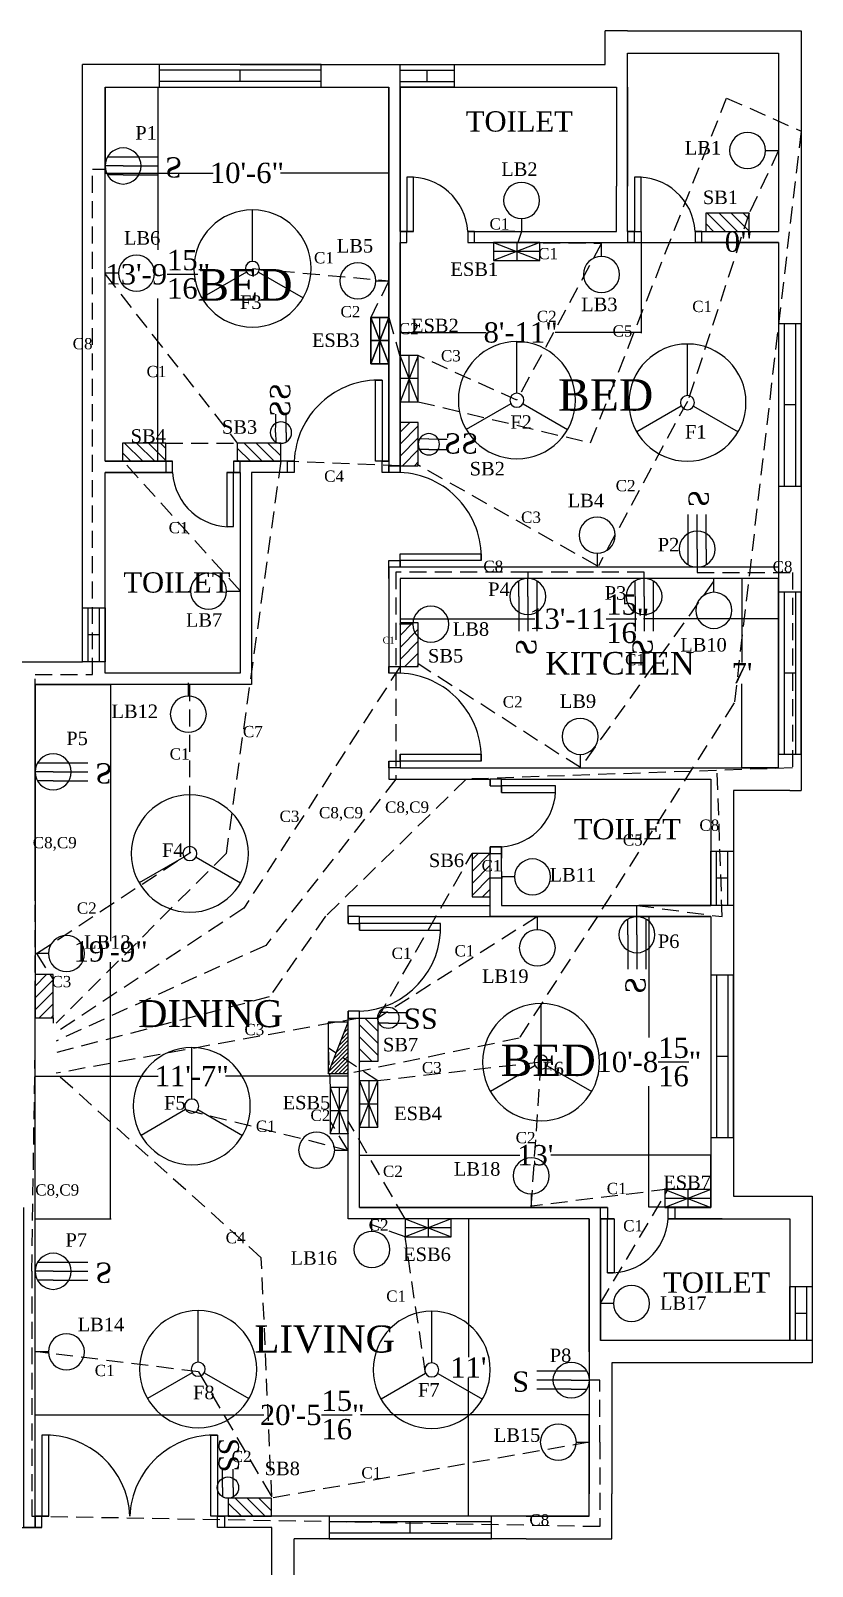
# Model space of a CAD drawing. Header units: inches. Extents: x -3370 to 1282, y -1825 to 213.
# Drawn here: x 370 to 717, y -514 to 167 of the extents above; entities that cross this region are included whole.
import ezdxf

# ---------------------------------------------------------------- set-up
doc = ezdxf.new("R2010")
doc.units = ezdxf.units.IN
doc.header["$MEASUREMENT"] = 0
doc.linetypes.add('HIDDEN', pattern=[0.375, 0.25, -0.125])
for name, color, linetype in [('Conduit', 5, 'HIDDEN'), ('Dimension & text', 7, 'Continuous'), ('Door', 6, 'Continuous'), ('Emergency', 1, 'HIDDEN'), ('Fittings and Fixture', 7, 'Continuous'), ('Fixture Label', 7, 'Continuous'), ('Window', 30, 'Continuous')]:
    doc.layers.add(name, color=color, linetype=linetype)
doc.styles.get("Standard").update_dxf_attribs({"font": 'Times New Roman.ttf'})
doc.dimstyles.get("Standard").update_dxf_attribs({"dimtxt": 9, "dimasz": 0.18, "dimexe": 0.18, "dimexo": 0.0625, "dimgap": 0.09, "dimtad": 0, "dimtih": 1, "dimtoh": 1, "dimdec": 4, "dimzin": 0, "dimdsep": 46, "dimlunit": 4, "dimtxsty": 'Standard', "dimcen": 0.09, "dimadec": 0, "dimazin": 0, "dimtfac": 1, "dimtdec": 4, "dimtofl": 0, "dimtmove": 0, "dimatfit": 3, "dimfxl": 1, "dimtolj": 1, "dimtzin": 0, "dimarcsym": 0})

# ---------------------------------------------------------------- blocks, each defined once
blk = doc.blocks.new('door_double')
at = {"layer": 'Door'}
for p, q in [((6, 36), (3, 36)), ((3, 36), (3, 0)), ((6, 0), (6, 36)), ((78, 0), (78, 36)), ((78, 36), (81, 36)), ((81, 36), (81, 0)), ((3, 0), (0, 0)), ((0, 0), (0, -5)), ((3, 0), (6, 0)), ((3, -5), (3, 0)), ((81, 0), (78, 0)), ((81, 0), (84, 0)), ((81, -5), (81, 0)), ((84, 0), (84, -5)), ((0, -5), (3, -5)), ((84, -5), (81, -5))]:
    blk.add_line(p, q, dxfattribs=at)
for centre, start, end in [((4.5, -1.5), 2.29061, 92.29061), ((79.5, -1.5), 87.70939, 177.70939)]:
    blk.add_arc(centre, 37.53, start, end, dxfattribs=at)
blk = doc.blocks.new('door_2m')
at = {"layer": 'Door'}
for p, q in [((6, 24), (3, 24)), ((3, 24), (3, 0)), ((6, 0), (6, 24)), ((3, 0), (0, 0)), ((0, 0), (0, -5)), ((3, 0), (6, 0)), ((3, -5), (3, 0)), ((33, 0), (30, 0)), ((30, 0), (30, -5)), ((33, -5), (33, 0)), ((0, -5), (3, -5)), ((30, -5), (33, -5))]:
    blk.add_line(p, q, dxfattribs=at)
blk.add_arc((4.5, -1.5), 25.54, 3.36646, 93.36646, dxfattribs=at)
blk = doc.blocks.new('door_3')
at = {"layer": 'Door'}
for p, q in [((-6, 0), (-6, 36)), ((-6, 36), (-3, 36)), ((-3, 36), (-3, 0)), ((-3, 0), (-6, 0)), ((-3, 0), (0, 0)), ((-3, -5), (-3, 0)), ((0, 0), (0, -5)), ((-45, 0), (-42, 0)), ((-45, -5), (-45, 0)), ((-42, -5), (-45, -5)), ((-42, 0), (-42, -5)), ((0, -5), (-3, -5))]:
    blk.add_line(p, q, dxfattribs=at)
blk.add_arc((-4.5, -1.5), 37.53, 87.70939, 177.70939, dxfattribs=at)
blk = doc.blocks.new('door_3m')
at = {"layer": 'Door'}
for p, q in [((6, 36), (3, 36)), ((3, 36), (3, 0)), ((6, 0), (6, 36)), ((3, 0), (0, 0)), ((0, 0), (0, -5)), ((3, 0), (6, 0)), ((3, -5), (3, 0)), ((0, -5), (3, -5)), ((45, 0), (42, 0)), ((42, 0), (42, -5)), ((42, -5), (45, -5)), ((45, -5), (45, 0))]:
    blk.add_line(p, q, dxfattribs=at)
blk.add_arc((4.5, -1.5), 37.53, 2.29061, 92.29061, dxfattribs=at)
blk = doc.blocks.new('door_2')
at = {"layer": 'Door'}
for p, q in [((-6, 0), (-6, 24)), ((-6, 24), (-3, 24)), ((-3, 24), (-3, 0)), ((-33, -5), (-33, 0)), ((-33, 0), (-30, 0)), ((-30, 0), (-30, -5)), ((-3, 0), (-6, 0)), ((-3, 0), (0, 0)), ((-3, -5), (-3, 0)), ((0, 0), (0, -5)), ((-30, -5), (-33, -5)), ((0, -5), (-3, -5))]:
    blk.add_line(p, q, dxfattribs=at)
blk.add_arc((-4.5, -1.5), 25.54, 86.63354, 176.63354, dxfattribs=at)
blk = doc.blocks.new('window_6')
at = {"layer": 'Window'}
for p, q in [((36, 10), (-36, 10)), ((-36, 10), (-36, 0)), ((36, 7.5), (-36, 7.5)), ((0, 2.5), (0, 7.5)), ((36, 5), (36, 10)), ((36, 2.5), (-36, 2.5)), ((-36, 0), (36, 0)), ((36, 0), (36, 5))]:
    blk.add_line(p, q, dxfattribs=at)
blk = doc.blocks.new('window_t')
at = {"layer": 'Window'}
for p, q in [((0, 10), (24, 10)), ((0, 5), (0, 10)), ((0, 7.5), (24, 7.5)), ((12, 2.5), (12, 7.5)), ((24, 10), (24, 0)), ((0, 0), (0, 5)), ((0, 2.5), (24, 2.5)), ((24, 0), (0, 0))]:
    blk.add_line(p, q, dxfattribs=at)
blk = doc.blocks.new('*D13')
at = {"layer": 'Defpoints', "color": 0, "transparency": 16777216}
for p in [(402.52, 142.41), (528.52, 142.41), (528.52, 104.29)]:
    blk.add_point(p, dxfattribs=at)
at = {"layer": 'Dimension & text', "color": 0, "lineweight": -2, "transparency": 16777216}
for p, q in [((402.52, 142.35), (402.52, 104.11)), ((528.52, 142.35), (528.52, 104.11)), ((402.7, 104.29), (450.56, 104.29)), ((528.34, 104.29), (480.48, 104.29))]:
    blk.add_line(p, q, dxfattribs=at)
at = {"layer": 'Dimension & text', "color": 0, "transparency": 16777216}
for points in [[(402.7, 104.32), (402.7, 104.26), (402.52, 104.29)], [(528.34, 104.32), (528.34, 104.26), (528.52, 104.29)]]:
    blk.add_solid(points, dxfattribs=at)
at = {"layer": 'Dimension & text', "color": 0, "transparency": 16777216, "insert": (465.52, 104.29), "char_height": 9, "attachment_point": 5}
blk.add_mtext('\\A1;10\'-6"', dxfattribs=at)
blk = doc.blocks.new('*D14')
at = {"layer": 'Defpoints', "color": 0, "transparency": 16777216}
for p in [(402.52, 142.35), (402.52, -23.59), (425.94, -23.59)]:
    blk.add_point(p, dxfattribs=at)
at = {"layer": 'Dimension & text', "color": 0, "lineweight": -2, "transparency": 16777216}
for p, q in [((402.58, 142.35), (426.12, 142.35)), ((425.94, 142.17), (425.94, 70.2)), ((425.94, -23.41), (425.94, 48.57)), ((402.58, -23.59), (426.12, -23.59))]:
    blk.add_line(p, q, dxfattribs=at)
at = {"layer": 'Dimension & text', "color": 0, "transparency": 16777216}
for points in [[(425.91, 142.17), (425.97, 142.17), (425.94, 142.35)], [(425.91, -23.41), (425.97, -23.41), (425.94, -23.59)]]:
    blk.add_solid(points, dxfattribs=at)
at = {"layer": 'Dimension & text', "color": 0, "transparency": 16777216, "insert": (425.94, 59.38), "char_height": 9, "attachment_point": 5}
blk.add_mtext('\\A1;13\'-9{\\H1.000000x;\\S15/16;}"', dxfattribs=at)
blk = doc.blocks.new('*D15')
at = {"layer": 'Defpoints', "color": 0, "transparency": 16777216}
for p in [(640.52, 78.41), (533.52, 73.41), (640.52, 33.49)]:
    blk.add_point(p, dxfattribs=at)
at = {"layer": 'Dimension & text', "color": 0, "lineweight": -2, "transparency": 16777216}
for p, q in [((640.52, 78.35), (640.52, 33.31)), ((533.52, 73.35), (533.52, 33.31)), ((533.7, 33.49), (571.68, 33.49)), ((640.34, 33.49), (602.35, 33.49))]:
    blk.add_line(p, q, dxfattribs=at)
at = {"layer": 'Dimension & text', "color": 0, "transparency": 16777216}
for points in [[(533.7, 33.52), (533.7, 33.46), (533.52, 33.49)], [(640.34, 33.52), (640.34, 33.46), (640.52, 33.49)]]:
    blk.add_solid(points, dxfattribs=at)
at = {"layer": 'Dimension & text', "color": 0, "transparency": 16777216, "insert": (587.02, 33.49), "char_height": 9, "attachment_point": 5}
blk.add_mtext('\\A1;8\'-11"', dxfattribs=at)
blk = doc.blocks.new('*D16')
at = {"layer": 'Defpoints', "color": 0, "transparency": 16777216}
for p in [(637.52, 73.41), (678.2, 73.41), (701.52, 73.41)]:
    blk.add_point(p, dxfattribs=at)
at = {"layer": 'Dimension & text', "color": 0, "lineweight": -2, "transparency": 16777216}
for p, q in [((637.58, 73.41), (678.38, 73.41)), ((701.45, 73.41), (678.02, 73.41)), ((678.2, 73.59), (678.2, 73.77)), ((678.2, 73.77), (678.38, 73.77)), ((678.2, 73.23), (678.2, 73.05))]:
    blk.add_line(p, q, dxfattribs=at)
at = {"layer": 'Dimension & text', "color": 0, "transparency": 16777216}
for points in [[(678.17, 73.59), (678.23, 73.59), (678.2, 73.41)], [(678.17, 73.23), (678.23, 73.23), (678.2, 73.41)]]:
    blk.add_solid(points, dxfattribs=at)
at = {"layer": 'Dimension & text', "color": 0, "transparency": 16777216, "insert": (683.82, 73.77), "char_height": 9, "attachment_point": 5}
blk.add_mtext('\\A1;0"', dxfattribs=at)
blk = doc.blocks.new('*D17')
at = {"layer": 'Defpoints', "color": 0, "transparency": 16777216}
for p in [(701.45, -70.59), (533.52, -75.59), (701.45, -93.42)]:
    blk.add_point(p, dxfattribs=at)
at = {"layer": 'Dimension & text', "color": 0, "lineweight": -2, "transparency": 16777216}
for p, q in [((701.45, -70.65), (701.45, -93.6)), ((533.52, -75.65), (533.52, -93.6)), ((533.7, -93.42), (593.36, -93.42)), ((701.27, -93.42), (641.61, -93.42))]:
    blk.add_line(p, q, dxfattribs=at)
at = {"layer": 'Dimension & text', "color": 0, "transparency": 16777216}
for points in [[(533.7, -93.39), (533.7, -93.45), (533.52, -93.42)], [(701.27, -93.39), (701.27, -93.45), (701.45, -93.42)]]:
    blk.add_solid(points, dxfattribs=at)
at = {"layer": 'Dimension & text', "color": 0, "transparency": 16777216, "insert": (617.49, -93.42), "char_height": 9, "attachment_point": 5}
blk.add_mtext('\\A1;13\'-11{\\H1.000000x;\\S15/16;}"', dxfattribs=at)
blk = doc.blocks.new('*D18')
at = {"layer": 'Defpoints', "color": 0, "transparency": 16777216}
for p in [(701.52, -75.59), (685.29, -159.59), (701.52, -159.59)]:
    blk.add_point(p, dxfattribs=at)
at = {"layer": 'Dimension & text', "color": 0, "lineweight": -2, "transparency": 16777216}
for p, q in [((701.45, -75.59), (685.11, -75.59)), ((685.29, -75.77), (685.29, -112.9)), ((685.29, -159.41), (685.29, -122.27)), ((701.45, -159.59), (685.11, -159.59))]:
    blk.add_line(p, q, dxfattribs=at)
at = {"layer": 'Dimension & text', "color": 0, "transparency": 16777216}
for points in [[(685.26, -75.77), (685.32, -75.77), (685.29, -75.59)], [(685.26, -159.41), (685.32, -159.41), (685.29, -159.59)]]:
    blk.add_solid(points, dxfattribs=at)
at = {"layer": 'Dimension & text', "color": 0, "transparency": 16777216, "insert": (685.29, -117.59), "char_height": 9, "attachment_point": 5}
blk.add_mtext("\\A1;7'", dxfattribs=at)
blk = doc.blocks.new('*D23')
at = {"layer": 'Defpoints', "color": 0, "transparency": 16777216}
for p in [(671.52, -331.44), (515.52, -354.59), (671.52, -354.59)]:
    blk.add_point(p, dxfattribs=at)
at = {"layer": 'Dimension & text', "color": 0, "lineweight": -2, "transparency": 16777216}
for p, q in [((515.52, -354.52), (515.52, -331.26)), ((515.7, -331.44), (586.65, -331.44)), ((671.34, -331.44), (600.39, -331.44)), ((671.52, -354.52), (671.52, -331.26))]:
    blk.add_line(p, q, dxfattribs=at)
at = {"layer": 'Dimension & text', "color": 0, "transparency": 16777216}
for points in [[(515.7, -331.41), (515.7, -331.47), (515.52, -331.44)], [(671.34, -331.41), (671.34, -331.47), (671.52, -331.44)]]:
    blk.add_solid(points, dxfattribs=at)
at = {"layer": 'Dimension & text', "color": 0, "transparency": 16777216, "insert": (593.52, -331.44), "char_height": 9, "attachment_point": 5}
blk.add_mtext("\\A1;13'", dxfattribs=at)
blk = doc.blocks.new('*D24')
at = {"layer": 'Defpoints', "color": 0, "transparency": 16777216}
for p in [(671.52, -225.59), (643.97, -354.52), (671.52, -354.52)]:
    blk.add_point(p, dxfattribs=at)
at = {"layer": 'Dimension & text', "color": 0, "lineweight": -2, "transparency": 16777216}
for p, q in [((671.45, -225.59), (643.79, -225.59)), ((643.97, -225.77), (643.97, -279.25)), ((643.97, -354.34), (643.97, -300.86)), ((671.45, -354.52), (643.79, -354.52))]:
    blk.add_line(p, q, dxfattribs=at)
at = {"layer": 'Dimension & text', "color": 0, "transparency": 16777216}
for points in [[(643.94, -225.77), (644, -225.77), (643.97, -225.59)], [(643.94, -354.34), (644, -354.34), (643.97, -354.52)]]:
    blk.add_solid(points, dxfattribs=at)
at = {"layer": 'Dimension & text', "color": 0, "transparency": 16777216, "insert": (643.97, -290.05), "char_height": 9, "attachment_point": 5}
blk.add_mtext('\\A1;10\'-8{\\H1.000000x;\\S15/16;}"', dxfattribs=at)
blk = doc.blocks.new('*D27')
at = {"layer": 'Defpoints', "color": 0, "transparency": 16777216}
for p in [(563.83, -359.59), (617.52, -359.59), (617.52, -491.59)]:
    blk.add_point(p, dxfattribs=at)
at = {"layer": 'Dimension & text', "color": 0, "lineweight": -2, "transparency": 16777216}
for p, q in [((617.45, -359.59), (563.65, -359.59)), ((563.83, -359.77), (563.83, -421)), ((563.83, -491.41), (563.83, -430.18)), ((617.45, -491.59), (563.65, -491.59))]:
    blk.add_line(p, q, dxfattribs=at)
at = {"layer": 'Dimension & text', "color": 0, "transparency": 16777216}
for points in [[(563.8, -359.77), (563.86, -359.77), (563.83, -359.59)], [(563.8, -491.41), (563.86, -491.41), (563.83, -491.59)]]:
    blk.add_solid(points, dxfattribs=at)
at = {"layer": 'Dimension & text', "color": 0, "transparency": 16777216, "insert": (563.83, -425.59), "char_height": 9, "attachment_point": 5}
blk.add_mtext("\\A1;11'", dxfattribs=at)
blk = doc.blocks.new('*D28')
at = {"layer": 'Defpoints', "color": 0, "transparency": 16777216}
for p in [(371.52, -446.64), (371.52, -491.59), (617.45, -491.59)]:
    blk.add_point(p, dxfattribs=at)
at = {"layer": 'Dimension & text', "color": 0, "lineweight": -2, "transparency": 16777216}
for p, q in [((371.52, -491.52), (371.52, -446.46)), ((371.7, -446.64), (473.04, -446.64)), ((617.27, -446.64), (515.93, -446.64)), ((617.45, -491.52), (617.45, -446.46))]:
    blk.add_line(p, q, dxfattribs=at)
at = {"layer": 'Dimension & text', "color": 0, "transparency": 16777216}
for points in [[(371.7, -446.61), (371.7, -446.67), (371.52, -446.64)], [(617.27, -446.61), (617.27, -446.67), (617.45, -446.64)]]:
    blk.add_solid(points, dxfattribs=at)
at = {"layer": 'Dimension & text', "color": 0, "transparency": 16777216, "insert": (494.49, -446.64), "char_height": 9, "attachment_point": 5}
blk.add_mtext('\\A1;20\'-5{\\H1.000000x;\\S15/16;}"', dxfattribs=at)
blk = doc.blocks.new('*D30')
at = {"layer": 'Defpoints', "color": 0, "transparency": 16777216}
for p in [(371.52, -296.29), (371.52, -359.59), (510.52, -359.59)]:
    blk.add_point(p, dxfattribs=at)
at = {"layer": 'Dimension & text', "color": 0, "lineweight": -2, "transparency": 16777216}
for p, q in [((371.52, -359.52), (371.52, -296.11)), ((371.7, -296.29), (426.06, -296.29)), ((510.34, -296.29), (455.98, -296.29)), ((510.52, -359.52), (510.52, -296.11))]:
    blk.add_line(p, q, dxfattribs=at)
at = {"layer": 'Dimension & text', "color": 0, "transparency": 16777216}
for points in [[(371.7, -296.26), (371.7, -296.32), (371.52, -296.29)], [(510.34, -296.26), (510.34, -296.32), (510.52, -296.29)]]:
    blk.add_solid(points, dxfattribs=at)
at = {"layer": 'Dimension & text', "color": 0, "transparency": 16777216, "insert": (441.02, -296.29), "char_height": 9, "attachment_point": 5}
blk.add_mtext('\\A1;11\'-7"', dxfattribs=at)
blk = doc.blocks.new('*D31')
at = {"layer": 'Defpoints', "color": 0, "transparency": 16777216}
for p in [(371.52, -122.59), (371.52, -359.59), (405, -359.59)]:
    blk.add_point(p, dxfattribs=at)
at = {"layer": 'Dimension & text', "color": 0, "lineweight": -2, "transparency": 16777216}
for p, q in [((371.58, -122.59), (405.18, -122.59)), ((405, -122.77), (405, -236.4)), ((405, -359.41), (405, -245.77)), ((371.58, -359.59), (405.18, -359.59))]:
    blk.add_line(p, q, dxfattribs=at)
at = {"layer": 'Dimension & text', "color": 0, "transparency": 16777216}
for points in [[(404.97, -122.77), (405.03, -122.77), (405, -122.59)], [(404.97, -359.41), (405.03, -359.41), (405, -359.59)]]:
    blk.add_solid(points, dxfattribs=at)
at = {"layer": 'Dimension & text', "color": 0, "transparency": 16777216, "insert": (405, -241.09), "char_height": 9, "attachment_point": 5}
blk.add_mtext('\\A1;19\'-9"', dxfattribs=at)
blk = doc.blocks.new('Emergency Switch Board')
at = {"ltscale": 30}
for p, q in [((0, 8), (20.5, 0)), ((20.5, 8), (0, 0)), ((10.25, 8), (10.25, 0)), ((0, 4), (20.5, 4))]:
    blk.add_line(p, q, dxfattribs=at)
blk.add_lwpolyline([(0, 8), (20.5, 8), (20.5, 0), (0, 0)], close=True, dxfattribs=at)
blk = doc.blocks.new('Fan')
at = {"layer": 'Fittings and Fixture'}
for p, q in [((0, 3.13), (0, 26)), ((-2.71, -1.57), (-22.52, -13)), ((2.71, -1.57), (22.52, -13))]:
    blk.add_line(p, q, dxfattribs=at)
for radius in [26, 3.13]:
    blk.add_circle((0, 0), radius, dxfattribs=at)
blk = doc.blocks.new('Light (Wall Bracket)')
at = {"layer": 'Fittings and Fixture'}
blk.add_line((5.85, 0), (0, 0), dxfattribs=at)
blk.add_circle((13.85, 0), 8, dxfattribs=at)
blk = doc.blocks.new('Switch Board')
at = {"layer": 'Fittings and Fixture', "ltscale": 50}
h = blk.add_hatch(dxfattribs=at)
h.set_pattern_fill('ANSI31', color=256, scale=30)
h.set_pattern_definition([(45, (20.4854, 50.2736), (-2.65165, 2.65165), [])])
h.paths.add_polyline_path([(0, 8.08), (0, 0), (19.27, 0), (19.27, 8.08)])
blk.add_lwpolyline([(0, 8.08), (19.27, 8.08), (19.27, 0), (0, 0)], close=True, dxfattribs=at)
blk = doc.blocks.new('ESDB')
at = {"ltscale": 30}
h = blk.add_hatch(dxfattribs=at)
h.set_pattern_fill('ANSI31', color=256, scale=10)
h.set_pattern_definition([(45, (-1057.3712, 87.1568), (-0.8838835, 0.8838835), [])])
h.paths.add_polyline_path([(0, 9.01), (0, 0), (22.8, 9.01)])
blk.add_line((0, 0), (22.8, 9.01), dxfattribs=at)
blk.add_lwpolyline([(0, 9.01), (22.8, 9.01), (22.8, 0), (0, 0)], close=True, dxfattribs=at)
blk = doc.blocks.new('Socket 2pin SB level')
at = {"ltscale": 30}
for p, q in [((-8.8, 2.21), (-12.75, 2.21)), ((-4.71, 2.26), (-8.8, 2.21)), ((-4.71, 2.26), (-0.56, 2.24)), ((-8.78, -2.48), (-12.82, -2.48)), ((-4.64, -2.48), (-8.78, -2.48)), ((-4.64, -2.48), (-0.57, -2.48))]:
    blk.add_line(p, q, dxfattribs=at)
blk.add_circle((-4.67, -0.11), 4.74, dxfattribs=at)
at = {"layer": 'Fittings and Fixture', "insert": (-26.6, 4.77), "char_height": 9, "width": 15.6517, "attachment_point": 1}
blk.add_mtext('SS', dxfattribs=at)
blk = doc.blocks.new('Socket 3pin')
at = {"layer": 'Fittings and Fixture'}
for p, q in [((8, 0), (0, 0)), ((8, 4), (1.07, 4)), ((8, 4), (23.37, 4)), ((8, 0), (23.37, 0)), ((1.07, -4), (23.37, -4))]:
    blk.add_line(p, q, dxfattribs=at)
blk.add_circle((8, 0), 8, dxfattribs=at)
at = {"layer": 'Fittings and Fixture', "insert": (26.7, 5.16), "char_height": 9, "width": 15.6517, "attachment_point": 1}
blk.add_mtext('S', dxfattribs=at)

msp = doc.modelspace()

# ---------------------------------------------------------------- linework, layer by layer
for p, q in [((624.51639, 152.41454), (624.51639, 167.41454)), ((634.51639, 167.41454), (624.51639, 167.41454)), ((634.51639, 167.41454), (701.51639, 167.41454)), ((701.51639, 167.41454), (711.51639, 167.41454)), ((711.51639, 167.41454), (711.51639, 157.41454)), ((634.51639, 78.41454), (634.51639, 157.41454)), ((634.51639, 157.41454), (701.51639, 157.41454)), ((701.51639, 157.41454), (701.51639, 78.41454)), ((711.51639, 157.41454), (711.51639, 78.41454)), ((392.51639, -112.58546), (392.51639, 152.41454)), ((397.51639, 152.41454), (392.51639, 152.41454)), ((462.51639, 152.41454), (397.51639, 152.41454)), ((462.51639, 152.41454), (624.51639, 152.41454)), ((629.51639, 142.41454), (629.51639, 142.41454)), ((629.51639, 142.41454), (629.51639, 98.41454)), ((629.51639, 78.41454), (629.51639, 98.41454)), ((563.51639, 78.41454), (578.01639, 78.41454)), ((581.01639, 78.41454), (578.01639, 78.41454)), ((584.01639, 78.41454), (581.01639, 78.41454)), ((581.01639, 78.41454), (581.01639, 78.41454)), ((584.51639, 78.41454), (629.51639, 78.41454)), ((634.51639, 78.41454), (640.51639, 78.41454)), ((664.51639, 78.41454), (701.51639, 78.41454)), ((711.51639, 78.41454), (711.51639, -169.58546)), ((563.51639, 73.41454), (581.01639, 73.41454)), ((584.51639, 73.41454), (634.51639, 73.41454)), ((637.51639, 73.41454), (634.51639, 73.41454)), ((637.51639, 73.41454), (634.51639, 73.41454)), ((701.51639, 73.41454), (664.51639, 73.41454)), ((701.51639, 73.41454), (664.51639, 73.41454)), ((462.51639, -28.58546), (462.51639, -23.58546)), ((525.51639, -23.58546), (522.51639, -23.58546)), ((528.51639, -23.58546), (528.51639, -28.58546)), ((459.51639, -28.58546), (456.51639, -28.58546)), ((533.51639, -67.58546), (533.51639, -64.58546)), ((533.51639, -70.58546), (528.51639, -70.58546)), ((345.51639, -112.58546), (392.51639, -112.58546)), ((397.51639, -122.58546), (371.51639, -122.58546)), ((371.51639, -122.58546), (371.51639, -218.58546)), ((371.51639, -218.58546), (371.51639, -122.58546)), ((371.51639, -218.58546), (371.51639, -122.58546)), ((467.51639, -122.58546), (431.51639, -122.58546)), ((533.51639, -156.58546), (533.51639, -153.58546)), ((533.51639, -159.58546), (528.51639, -159.58546)), ((578.51639, -164.58546), (573.51639, -164.58546)), ((578.51639, -167.58546), (578.51639, -170.58546)), ((671.51639, -164.58546), (671.51639, -164.58546)), ((706.51639, -169.58546), (681.51639, -169.58546)), ((706.51639, -169.58546), (711.51639, -169.58546)), ((573.51639, -194.58546), (578.51639, -194.58546)), ((578.51639, -194.58546), (578.51639, -199.58546)), ((578.51639, -205.58546), (578.51639, -220.58546)), ((371.51639, -218.58546), (371.51639, -254.58546)), ((578.51639, -220.58546), (639.51639, -220.58546)), ((515.51639, -225.58546), (510.51639, -225.58546)), ((515.51639, -228.58546), (515.51639, -231.58546)), ((681.51639, -225.58546), (681.51639, -349.58546)), ((371.51639, -354.58546), (371.51639, -254.58546)), ((371.51639, -354.58546), (371.51639, -254.58546)), ((371.51639, -359.58546), (371.51639, -354.58546)), ((510.51639, -359.58546), (510.51639, -354.58546)), ((622.51639, -359.58546), (622.51639, -354.58546)), ((676.51639, -359.58546), (706.51639, -359.58546)), ((617.51639, -491.58546), (617.51639, -481.58546)), ((627.51639, -501.58546), (627.51639, -481.58546)), ((371.51639, -491.58546), (371.51639, -496.58546)), ((476.51639, -624.58546), (476.51639, -496.58546)), ((589.51639, -491.58546), (617.51639, -491.58546)), ((486.51639, -619.58546), (486.51639, -501.58546)), ((589.51639, -501.58546), (627.51639, -501.58546))]:
    msp.add_line(p, q)
for points in [[(432.51639, -23.58546), (402.51639, -23.58546), (402.51639, 142.41454), (528.51639, 142.41454), (528.51639, -23.58546), (522.51639, -23.58546)], [(528.51639, 73.41454), (528.51639, 142.41454)], [(539.51639, 78.41454), (533.51639, 78.41454), (533.51639, 142.41454), (629.51639, 142.41454)], [(533.51639, 142.41454), (533.51639, 78.41454)], [(634.51639, 142.41454), (634.51639, 98.41454)], [(528.51639, -23.58546), (528.51639, 78.41454)], [(533.51639, 78.41454), (539.51639, 78.41454)], [(578.01639, 78.41454), (584.51639, 78.41454)], [(584.51639, 78.41454), (578.01639, 78.41454)], [(634.51639, 78.41454), (640.51639, 78.41454)], [(664.51639, 78.41454), (701.51639, 78.41454)], [(533.51639, -28.58546), (533.51639, 73.41454), (536.51639, 73.41454)], [(533.51639, 73.41454), (533.51639, -28.58546)], [(664.51639, 73.41454), (701.51639, 73.41454), (701.51639, -70.58546), (533.51639, -70.58546), (533.51639, -64.58546)], [(581.01639, 73.41454), (584.51639, 73.41454)], [(634.51639, 73.41454), (637.51639, 73.41454)], [(637.51639, 73.41454), (634.51639, 73.41454)], [(402.51639, -23.58546), (432.51639, -23.58546)], [(486.51639, -23.58546), (459.51639, -23.58546)], [(459.51639, -23.58546), (467.51639, -23.58546)], [(467.51639, -28.58546), (467.51639, -122.58546), (397.51639, -122.58546)], [(432.51639, -28.58546), (402.51639, -28.58546)], [(456.51639, -28.58546), (462.51639, -28.58546), (462.51639, -117.58546), (402.51639, -117.58546), (402.51639, -28.58546), (432.51639, -28.58546)], [(462.51639, -28.58546), (456.51639, -28.58546)], [(486.51639, -28.58546), (467.51639, -28.58546)], [(528.51639, -28.58546), (525.51639, -28.58546)], [(528.51639, -75.58546), (528.51639, -67.58546)], [(528.51639, -70.58546), (528.51639, -117.58546)], [(701.51639, -70.58546), (533.51639, -70.58546)], [(701.51639, -75.58546), (533.51639, -75.58546)], [(533.51639, -153.58546), (533.51639, -159.58546), (701.51639, -159.58546), (701.51639, -75.58546), (533.51639, -75.58546), (533.51639, -117.58546)], [(528.51639, -156.58546), (528.51639, -164.58546), (573.51639, -164.58546)], [(573.51639, -159.58546), (676.51639, -159.58546)], [(573.51639, -167.58546), (573.51639, -164.58546)], [(578.51639, -164.58546), (671.51639, -164.58546)], [(578.51639, -170.58546), (578.51639, -164.58546), (671.51639, -164.58546), (671.51639, -220.58546), (639.51639, -220.58546)], [(681.51639, -169.58546), (681.51639, -225.58546)], [(671.51639, -225.58546), (573.51639, -225.58546), (573.51639, -194.58546)], [(578.51639, -205.58546), (578.51639, -194.58546)], [(510.51639, -228.58546), (510.51639, -220.58546), (573.51639, -220.58546)], [(639.51639, -220.58546), (671.51639, -220.58546)], [(515.51639, -231.58546), (515.51639, -225.58546), (671.51639, -225.58546), (671.51639, -354.58546), (652.51639, -354.58546)], [(510.51639, -354.58546), (510.51639, -267.58546)], [(625.51639, -354.58546), (515.51639, -354.58546), (515.51639, -267.58546)], [(681.51639, -349.58546), (716.51639, -349.58546), (716.51639, -423.58546), (627.51639, -423.58546)], [(363.51639, -496.58546), (371.51639, -496.58546), (371.51639, -354.58546)], [(374.51639, -496.58546), (366.51639, -496.58546), (366.51639, -354.58546)], [(377.51639, -491.58546), (371.51639, -491.58546), (371.51639, -359.58546)], [(617.51639, -359.58546), (510.51639, -359.58546)], [(515.51639, -354.58546), (622.51639, -354.58546)], [(617.51639, -354.58546), (625.51639, -354.58546)], [(617.51639, -418.58546), (617.51639, -359.58546)], [(617.51639, -359.58546), (617.51639, -481.58546)], [(628.51639, -359.58546), (622.51639, -359.58546)], [(652.51639, -359.58546), (706.51639, -359.58546), (706.51639, -413.58546), (622.51639, -413.58546), (622.51639, -359.58546), (628.51639, -359.58546)], [(622.51639, -359.58546), (622.51639, -413.58546)], [(652.51639, -354.58546), (671.51639, -354.58546)], [(676.51639, -359.58546), (652.51639, -359.58546)], [(627.51639, -423.58546), (627.51639, -481.58546)], [(589.51639, -491.58546), (449.51639, -491.58546)], [(476.51639, -496.58546), (452.51639, -496.58546)], [(589.51639, -501.58546), (486.51639, -501.58546)]]:
    msp.add_lwpolyline(points)
at = {"layer": 'Conduit', "ltscale": 30}
for p, q in [((701.51639, 114.28), (688.48113, 86.49499)), ((396.96788, -118.23809), (396.96788, 105.94901)), ((396.96788, 105.94901), (402.51639, 105.94901)), ((688.48113, 86.49499), (661.06754, 2.43823)), ((402.51639, 59.41454), (461.24235, -15.50501)), ((661.03277, 3), (621.53277, -70)), ((429.53277, -15.5), (462.03277, -15.5)), ((462.53277, -81), (410.53277, -23.5)), ((480.51639, -23.58546), (456.26361, -197.60241)), ((533.51639, -25.58546), (480.51639, -23.58546)), ((621.03277, -70), (541.03277, -25)), ((590.20949, -72.76609), (531.59775, -72.76609)), ((531.59775, -72.76609), (531.59775, -164.58546)), ((641.80105, -72.76609), (590.20949, -72.76609)), ((590.20949, -72.76609), (590.20949, -75.58546)), ((641.80105, -75.58546), (641.80105, -72.76609)), ((665.40718, -70.58546), (665.40718, -72.93436)), ((665.40718, -72.93436), (707.70385, -72.93436)), ((707.70385, -72.93436), (707.70385, -159.58546)), ((672.53277, -77), (613.53277, -159.5)), ((533.53277, -96), (533.53277, -109)), ((533.51639, -114.58546), (464.13076, -221.83615)), ((613.53277, -159.5), (541.53277, -113.5)), ((371.51639, -161.39283), (371.51639, -118.23809)), ((371.51639, -118.23809), (396.96788, -118.23809)), ((440.03277, -122.5), (440.03277, -197.5)), ((371.51639, -272.87093), (371.51639, -161.39283)), ((707.70385, -159.58546), (562.90366, -164.58546)), ((676.51639, -225.58546), (674.27724, -160.7397)), ((531.59775, -164.58546), (473.83426, -238.36084)), ((562.90366, -164.58546), (500.45606, -225.43845)), ((372.03277, -242), (440.53277, -197)), ((456.26361, -197.60241), (380.77235, -272.87093)), ((523.59683, -270.58546), (565.43594, -197.58546)), ((579.03277, -208.5), (573.53277, -208.5)), ((464.13076, -221.83615), (380.77235, -276.92188)), ((638.66963, -225.58546), (638.66963, -220.58546)), ((638.66963, -220.58546), (676.51639, -225.58546)), ((500.45606, -225.43845), (475.41554, -261.20083)), ((594.4404, -225.57685), (523.59683, -270.58546)), ((473.83426, -238.36084), (380.77235, -280.76682)), ((372.03277, -242), (379.53277, -253.41667)), ((475.41554, -261.20083), (380.77235, -285.98729)), ((379.53277, -270.5), (379.53277, -272.87093)), ((515.51639, -270.58546), (380.77235, -295.09132)), ((369.99543, -382.91823), (371.51639, -283.98113)), ((371.51639, -283.98113), (371.51639, -283.98113)), ((471.89206, -376.9076), (380.77235, -295.09132)), ((476.53277, -483), (471.89206, -376.9076)), ((370.22261, -491.65225), (370.22261, -382.91823)), ((444.03277, -427.5), (371.53277, -418.5)), ((444.03277, -427.5), (476.53277, -483)), ((622.19183, -431.20493), (617.51639, -431.20493)), ((622.19183, -458.68241), (622.19183, -431.20493)), ((617.51639, -458.68241), (476.48113, -483.50501)), ((622.19183, -458.68241), (622.19183, -496.19253)), ((622.19183, -496.19253), (370.22261, -491.65225))]:
    msp.add_line(p, q, dxfattribs=at)
at = {"layer": 'Emergency', "ltscale": 30}
for p, q in [((618.07702, -15.38887), (678.4262, 137.55052)), ((678.4262, 137.55052), (711.51639, 122.91454)), ((711.51639, 122.91454), (681.88497, -130.77679)), ((587.46055, 78.28632), (585.79043, 73.41454)), ((622.88846, 73.16307), (585.36796, 3.49571)), ((585.79043, 73.41454), (622.88846, 73.16307)), ((467.96843, 61.94106), (528.51639, 56.44989)), ((528.51639, 56.44989), (520.47693, 40.19187)), ((528.47693, 40.19187), (533.51639, 22.41454)), ((585.36796, 3.49571), (541.51639, 23.32038)), ((541.51639, 2.82038), (618.07702, -15.38887)), ((681.88497, -130.77679), (586.40762, -279.5289)), ((523.55584, -298.40595), (501.50831, -283.80711)), ((501.50831, -283.80711), (502.51639, -301.35374)), ((586.40762, -279.5289), (510.51639, -295.2082)), ((596.09268, -290.13208), (523.55584, -298.40595)), ((591.72375, -354.4643), (596.09268, -290.13208)), ((438.30211, -311.19246), (510.3251, -329.16113)), ((510.3251, -329.16113), (502.51639, -316.33138)), ((535.73438, -359.62492), (510.51639, -316.33138)), ((652.53277, -346.5), (592.03277, -354)), ((622.53277, -397), (652.53277, -346.5)), ((535.73438, -367.62492), (521.0246, -362.27552)), ((544.83972, -428.21952), (535.73438, -367.62492))]:
    msp.add_line(p, q, dxfattribs=at)

# ---------------------------------------------------------------- block references
at = {"ltscale": 30, "xscale": -1}
for name, p, rotation in [('Socket 3pin', (402.51639, 107.40915), 180), ('Socket 2pin SB level', (480.51639, -15.50501), 90), ('Socket 3pin', (665.40718, -70.58546), 270), ('Socket 3pin', (590.18765, -75.58546), 90), ('Socket 3pin', (641.80105, -75.58546), 90), ('Socket 3pin', (371.51639, -161.39283), 180), ('Socket 3pin', (638.66963, -225.58546), 90), ('Socket 3pin', (371.51639, -382.91823), 180)]:
    msp.add_blockref(name, p, dxfattribs=dict(at, rotation=rotation))
for name, p in [('door_2m', (533.51639, 78.41454)), ('door_3', (528.51639, -23.58546)), ('door_double', (371.51639, -491.58546))]:
    msp.add_blockref(name, p)
at = {"ltscale": 30}
for name, p, rotation in [('Emergency Switch Board', (528.47693, 19.69187), 89.99999999999997), ('Socket 2pin SB level', (523.59683, -270.58546), 180), ('Socket 3pin', (617.51639, -431.20493), 180), ('Socket 2pin SB level', (457.20709, -483.50501), 270.0000000000006)]:
    msp.add_blockref(name, p, dxfattribs=dict(at, rotation=rotation))
at = {"ltscale": 30, "xscale": -1}
msp.add_blockref('Socket 2pin SB level', (541.59683, -15.94844), dxfattribs=at)
for name, p, rotation in [('door_2m', (462.51639, -28.58546), 180), ('door_3', (533.51639, -70.58546), 270), ('door_3', (533.51639, -159.58546), 270), ('door_2m', (578.51639, -164.58546), 270), ('door_3m', (515.51639, -225.58546), 270), ('door_2', (622.51639, -359.58546), 180)]:
    msp.add_blockref(name, p, dxfattribs=dict(rotation=rotation))
at = {"layer": 'Fittings and Fixture', "ltscale": 50, "xscale": -1}
for name, p in [('Light (Wall Bracket)', (701.64461, 114.28)), ('Switch Board', (688.48113, 78.41454)), ('Switch Board', (429.51639, -23.58546)), ('Switch Board', (480.51639, -23.58546)), ('Switch Board', (476.48113, -491.58546))]:
    msp.add_blockref(name, p, dxfattribs=at)
at = {"layer": 'Fittings and Fixture', "ltscale": 50}
msp.add_blockref('door_2m', (634.51639, 78.41454), dxfattribs=at)
at = {"layer": 'Fittings and Fixture', "xscale": -1}
for p, rotation in [((587.46055, 78.28632), 270), ((622.88846, 73.16307), 90), ((402.61334, 59.81134), 180), ((621.01877, -70.25907), 270), ((672.8146, -75.86251), 90), ((533.30294, -95.87132), 180), ((439.49611, -121.92707), 90), ((613.43271, -159.47073), 270), ((578.42668, -207.9814), 180), ((594.4404, -225.57685), 90), ((371.52889, -241.9799), 180), ((591.72375, -354.4643), 270), ((521.0246, -359.35299), 90), ((622.3946, -397.17273), 180), ((371.49672, -418.66481), 180)]:
    msp.add_blockref('Light (Wall Bracket)', p, dxfattribs=dict(at, rotation=rotation))
for name, p in [('Fan', (467.96843, 61.94106)), ('Light (Wall Bracket)', (528.6299, 56.44989)), ('Fan', (585.36796, 3.49571)), ('Fan', (661.06754, 2.43823)), ('Light (Wall Bracket)', (462.3128, -81.20972)), ('Fan', (440.18866, -197.62444)), ('Fan', (596.09268, -290.13208)), ('Fan', (441.01639, -309.62537)), ('Light (Wall Bracket)', (510.3251, -329.16113)), ('Fan', (443.87762, -426.35285)), ('Fan', (547.55399, -426.65243)), ('Light (Wall Bracket)', (617.60959, -458.68241))]:
    msp.add_blockref(name, p, dxfattribs=at)
at = {"layer": 'Fittings and Fixture', "ltscale": 30, "xscale": -1}
for p in [(595.53277, 65.41454), (671.51639, -354.58546), (556.23438, -367.62492)]:
    msp.add_blockref('Emergency Switch Board', p, dxfattribs=at)
for name, p, rotation in [('Emergency Switch Board', (520.47693, 19.69187), 270), ('Emergency Switch Board', (533.51639, 2.82038), 270), ('ESDB', (501.50831, -295.2082), 270), ('Emergency Switch Board', (523.55584, -298.40595), 90.00000000000007), ('Emergency Switch Board', (510.51639, -301.35374), 90.00000000000007)]:
    msp.add_blockref(name, p, dxfattribs=dict(at, rotation=rotation))
at = {"layer": 'Fittings and Fixture', "ltscale": 50, "xscale": -1}
for p, rotation in [((533.51639, -25.58546), 270), ((533.51639, -114.58546), 270.0000000000002), ((573.51639, -197.58546), 89.99999999999967), ((379.53277, -251.22596), 89.99999999999967)]:
    msp.add_blockref('Switch Board', p, dxfattribs=dict(at, rotation=rotation))
at = {"layer": 'Fittings and Fixture', "rotation": 90}
msp.add_blockref('window_t', (402.51639, -112.58546), dxfattribs=at)
at = {"layer": 'Fittings and Fixture', "ltscale": 50, "rotation": 270.0000000000002}
msp.add_blockref('Switch Board', (515.51639, -270.58546), dxfattribs=at)
at = {"layer": 'Window'}
for name, p in [('window_6', (462.51639, 142.41454)), ('window_t', (533.51639, 142.41454)), ('window_6', (538.01639, -501.58546))]:
    msp.add_blockref(name, p, dxfattribs=at)
at = {"layer": 'Window', "rotation": 90}
for name, p in [('window_6', (711.51639, 1.41454)), ('window_6', (711.51639, -117.58546)), ('window_t', (681.51639, -220.58546)), ('window_6', (681.51639, -287.58546)), ('window_t', (716.51639, -413.58546))]:
    msp.add_blockref(name, p, dxfattribs=at)

# ---------------------------------------------------------------- texts
at = {"layer": 'Conduit', "ltscale": 30, "attachment_point": 3}
for s, insert, char_height in [('C1', (672.03277, 47.61175), 5), ('C8', (396.96788, 31.09227), 5), ('C1', (429.76727, 18.73497), 5), ('C4', (508.61798, -27.68424), 5), ('C2', (638.03277, -31.88825), 5), ('C3', (596.03277, -45.88825), 5), ('C1', (439.59075, -50.51967), 5), ('C8', (579.27974, -67.65434), 5), ('C8', (707.70385, -67.82261), 5), ('C1', (531.03277, -101.43295), 3), ('C1', (642.21397, -109.08119), 5), ('C2', (587.89158, -127.80792), 5), ('C7', (472.55292, -140.98467), 5), ('C1', (440.03277, -150.91208), 5), ('C8,C9', (517.03218, -176.9593), 5), ('C8,C9', (546.35159, -174.4856), 5), ('C3', (488.82117, -178.55995), 5), ('C8', (675.20572, -182.51665), 5), ('C8,C9', (389.93499, -190.25145), 5), ('C1', (578.51639, -200.47371), 5), ('C2', (398.80969, -219.29757), 5), ('C1', (566.48046, -238.22871), 5), ('C1', (538.5741, -239.3417), 5), ('C3', (387.53277, -251.88825), 5), ('C3', (473.21406, -273.16722), 5), ('C8,C9', (391.03687, -344.305), 5), ('C4', (464.8944, -365.51265), 5), ('C1', (406.75795, -424.40569), 5), ('C2', (467.55779, -462.56174), 5), ('C1', (525.13379, -469.83026), 5), ('C8', (599.72341, -490.67591), 5)]:
    msp.add_mtext_dynamic_manual_height_columns(s, width=6, gutter_width=1, heights=[0], dxfattribs=dict(at, insert=insert, char_height=char_height))
at = {"layer": 'Dimension & text', "attachment_point": 1}
for s, insert, char_height, width in [('TOILET', (562.65893, 131.67911), 9, 45.123414), ('BED', (443.48911, 61.67509), 14, 56.2497337), ('BED', (603.62491, 12.82322), 14, 56.2497337), ('TOILET', (410.62457, -72.83611), 9, 45.123414), ('KITCHEN', (597.97828, -108.17497), 10, 71.1429545), ('TOILET', (610.56444, -182.2684), 9, 45.123414), ('DINING', (417.15105, -262.60766), 12, 79.0477276), ('BED', (578.09639, -282.31804), 14, 56.2497337), ('TOILET', (650.29636, -383.4233), 9, 45.123414), ('LIVING', (468.86604, -406.95464), 12, 115.0492539)]:
    msp.add_mtext(s, dxfattribs=dict(at, insert=insert, char_height=char_height, width=width))
at = {"layer": 'Emergency', "ltscale": 30, "char_height": 5, "attachment_point": 3}
for s, insert in [('C1', (582.03474, 84.20696)), ('C1', (504.09797, 69.19689)), ('C1', (603.60654, 71.02779)), ('C2', (515.85258, 45.30362)), ('C2', (603.00733, 43.17182)), ('C2', (541.7819, 37.74459)), ('C5', (636.62805, 36.73565)), ('C3', (560.46128, 25.72795)), ('C5', (641.2008, -189.05029)), ('C3', (551.98089, -290.05191)), ('C2', (502.51639, -311.21963)), ('C1', (478.28641, -316.0562)), ('C2', (593.64155, -321.11308)), ('C2', (534.70421, -336.03678)), ('C1', (634.06992, -343.67703)), ('C2', (528.37949, -359.83847)), ('C1', (641.35176, -360.20962)), ('C1', (536.18356, -391.42986))]:
    msp.add_mtext_dynamic_manual_height_columns(s, width=6, gutter_width=1, heights=[0], dxfattribs=dict(at, insert=insert))
at = {"layer": 'Fixture Label', "ltscale": 30, "char_height": 6, "attachment_point": 3}
for s, insert in [('P1', (425.53277, 125.10382)), ('LB1', (676.03277, 118.5)), ('LB2', (594.53277, 109)), ('SB1', (683.53277, 96.5)), ('LB6', (427.03277, 78.5)), ('LB5', (521.53277, 75)), ('ESB1', (577.03277, 64.6341)), ('F3', (472.03277, 50)), ('LB3', (630.03277, 49)), ('ESB2', (559.53277, 39.6341)), ('ESB3', (515.53277, 33.1341)), ('SB3', (470.03277, -5.3659)), ('F2', (591.98899, -3.18407)), ('SB4', (429.51639, -9.37091)), ('F1', (669.53277, -7.5)), ('SB2', (580.03277, -23.8659)), ('LB4', (624.03277, -38)), ('P2', (657.46834, -57.57275)), ('P4', (582.19174, -77.32945)), ('P3', (633.92457, -78.98585)), ('LB7', (454.53277, -91)), ('LB8', (573.03277, -95)), ('LB10', (678.53277, -102)), ('SB5', (561.53277, -106.8659)), ('LB9', (620.53277, -127)), ('LB12', (426.03277, -131.5)), ('P5', (394.88813, -143.5)), ('F4', (437.40117, -193.05726)), ('SB6', (561.91916, -197.58735)), ('LB11', (620.53277, -204)), ('LB13', (413.88044, -233.86053)), ('P6', (657.53277, -233.5)), ('LB19', (590.53277, -249)), ('SB7', (541.53277, -279.3659)), ('F6', (606.21604, -289.9768)), ('F5', (438.30211, -305.19246)), ('ESB5', (502.51639, -305.08553)), ('ESB4', (552.03277, -309.8659)), ('LB18', (578.03277, -334.5)), ('ESB7', (671.51639, -340.45136)), ('P7', (394.53277, -366)), ('LB16', (505.53277, -374)), ('ESB6', (556.03277, -372.3659)), ('LB17', (669.53277, -394)), ('LB14', (411.03277, -403.5)), ('P8', (609.5253, -417.20493)), ('F8', (451.15897, -433.66935)), ('F7', (551.03277, -432.5)), ('LB15', (595.76536, -452.56781)), ('SB8', (489.03277, -467.3659))]:
    msp.add_mtext_dynamic_manual_height_columns(s, width=21.5, gutter_width=1, heights=[0], dxfattribs=dict(at, insert=insert))

# ---------------------------------------------------------------- dimensions: what is measured, and where the dimension line sits
at = {"layer": 'Dimension & text'}
for base, p1, p2, picture, middle in [((425.94395, -23.58546), (402.51639, 142.35204), (402.51639, -23.58546), '*D14', (425.94395, 59.38329)), ((678.2009606948, 73.4145370693), (701.516386263, 73.4145370693), (637.516386263, 73.4145370693), '*D16', (683.8242411562, 73.7745370693)), ((685.28824, -159.58546), (701.51639, -75.58546), (701.51639, -159.58546), '*D18', (685.28824, -117.58546)), ((404.99921, -359.58546), (371.51639, -122.58546), (371.51639, -359.58546), '*D31', (404.99921, -241.08546)), ((643.96649, -354.52296), (671.51639, -225.58546), (671.51639, -354.52296), '*D24', (643.96649, -290.05421)), ((563.82734, -359.58546), (617.51639, -491.58546), (617.51639, -359.58546), '*D27', (563.82734, -425.58546))]:
    dim = msp.add_linear_dim(base=base, p1=p1, p2=p2, angle=90, dimstyle='Standard', dxfattribs=at)
    dim.commit()
    dim.dimension.update_dxf_attribs({"geometry": picture, "text_midpoint": middle})
for base, p1, p2, picture, middle in [((528.51639, 104.28939), (402.51639, 142.41454), (528.51639, 142.41454), '*D13', (465.51639, 104.28939)), ((640.51639, 33.48629), (533.51639, 73.41454), (640.51639, 78.41454), '*D15', (587.01639, 33.48629)), ((701.45389, -93.41895), (533.51639, -75.58546), (701.45389, -70.58546), '*D17', (617.48514, -93.41895)), ((371.51639, -296.28711), (510.51639, -359.58546), (371.51639, -359.58546), '*D30', (441.01639, -296.28711)), ((671.51639, -331.44047), (515.51639, -354.58546), (671.51639, -354.58546), '*D23', (593.51639, -331.44047)), ((371.51639, -446.63659), (617.45389, -491.58546), (371.51639, -491.58546), '*D28', (494.48514, -446.63659))]:
    dim = msp.add_linear_dim(base=base, p1=p1, p2=p2, dimstyle='Standard', dxfattribs=at)
    dim.commit()
    dim.dimension.update_dxf_attribs({"geometry": picture, "text_midpoint": middle})

doc.saveas('drawing.dxf')
